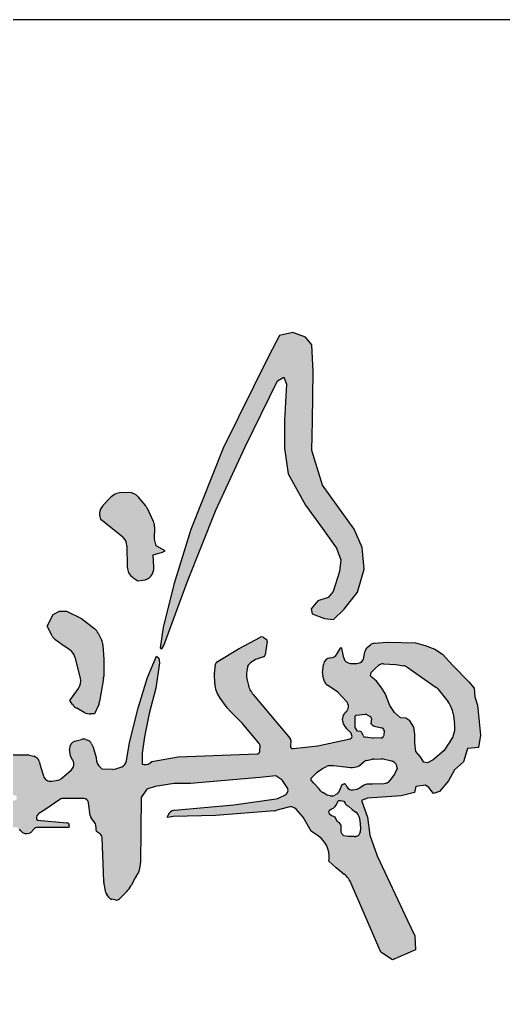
# Model space of a CAD drawing. Extents: x 185245 to 2166646, y -19957 to 815000.
# Drawn here: x 2048581 to 2049207, y 641794 to 643049 of the extents above; entities that cross this region are included whole.
import ezdxf

# ---------------------------------------------------------------- set-up
doc = ezdxf.new("R2010")
doc.units = 0
doc.header["$LTSCALE"] = 1000
doc.header["$MEASUREMENT"] = 0
doc.layers.add('图框', color=4, linetype='Continuous')
doc.layers.add('签名', color=7, linetype='Continuous')

msp = doc.modelspace()

# ---------------------------------------------------------------- hatches: boundary and pattern name
at = {"layer": '签名'}
h = msp.add_hatch(color=4, dxfattribs=at)
h.paths.add_polyline_path([(2048477.9, 642727.1), (2048498.2, 642724.4), (2048509.5, 642720.1), (2048518.9, 642715), (2048522, 642708.8), (2048522.8, 642701.3), (2048523.2, 642694.7), (2048523.2, 642693.1), (2048526.7, 642696.3), (2048531.8, 642704.1), (2048537.7, 642713.1), (2048535.3, 642723.2), (2048532.6, 642727.3, 0.161293), (2048516.8, 642739.6), (2048510.3, 642741.9), (2048485.3, 642749.4), (2048452, 642757.5, -0.055927), (2048445.4, 642759.9), (2048431.1, 642767.1, -0.036786), (2048427.1, 642769.5), (2048419.1, 642775, 0.116967), (2048405.4, 642780.5, 0.125161), (2048403.9, 642780.2), (2048395.7, 642776.4, 0.089225), (2048394.8, 642775.8, -0.045924), (2048395.2, 642776.1), (2048390.2, 642772.7, 0.195275), (2048388.9, 642770.7), (2048388.4, 642768.2, 0.293872), (2048389.7, 642765), (2048395, 642761.1), (2048400.5, 642759.1), (2048406.4, 642753.3), (2048408.4, 642739.3, 0.040442), (2048408.3, 642738.8, 0.74192), (2048414.2, 642737), (2048416.1, 642740), (2048424.7, 642742.7), (2048433.3, 642741.2), (2048440, 642736.5), (2048447.5, 642730.1, 0.146226), (2048449.1, 642729.3), (2048463.4, 642727.5)])
h.paths.add_polyline_path([(2048714.4, 642381.6, -0.224051), (2048720.3, 642369.4), (2048720.6, 642342, 0.252735), (2048728, 642328.8), (2048734.5, 642324.6), (2048740.8, 642325.2, 0.405395), (2048755.1, 642342.2), (2048754, 642357.9), (2048766.1, 642361.4), (2048769.6, 642363.1), (2048757.9, 642369.6), (2048755.7, 642378.2), (2048756.1, 642393.9, 0.116113), (2048754.6, 642401.1), (2048746.6, 642417.9, 0.062977), (2048744.5, 642421.3), (2048735.2, 642432.5, 0.230474), (2048722.5, 642438.2), (2048710.7, 642437.9), (2048707, 642436.9, 0.141943), (2048699.3, 642432.4), (2048689.1, 642421.4, 0.175293), (2048684.9, 642411.4), (2048684.7, 642409.4), (2048686, 642403.7), (2048686.9, 642403.7)])
h.paths.add_polyline_path([(2048689.2, 642241.5, 0.097987), (2048687.7, 642247.5), (2048683.1, 642256.8, 0.115547), (2048678.6, 642262.5), (2048661.6, 642275.8), (2048642.2, 642285.1), (2048633, 642285.3), (2048624.8, 642280.8), (2048617.3, 642265.8), (2048623.7, 642253.4, 0.112428), (2048628.3, 642248), (2048637.9, 642240.9), (2048646.3, 642235.5, -0.190711), (2048653.2, 642226), (2048660.1, 642198.8, -0.218827), (2048657.7, 642185.7), (2048646.6, 642169.8), (2048650.1, 642164.8, 0.115033), (2048655.5, 642159.9), (2048664.9, 642154.6, 0.14431), (2048673.7, 642152.7), (2048678.4, 642153), (2048683.8, 642164.8, 0.064737), (2048685, 642168.7), (2048690, 642198.4, 0.042109), (2048690.3, 642201.1), (2048690.3, 642222.8)])
h.paths.add_polyline_path([(2048540.4, 641862, 0.133698), (2048542.3, 641864.8), (2048545.8, 641874), (2048545.4, 641884.1), (2048545.4, 641887.9), (2048542.3, 641889.8), (2048535.3, 641890.1), (2048522.5, 641890), (2048516.5, 641890.5, -0.296761), (2048511.1, 641894.9), (2048509.8, 641898.8), (2048506.7, 641898.8), (2048503.8, 641894.3, -0.111035), (2048501.8, 641892.3), (2048497.6, 641889.8), (2048490.4, 641881.8, -0.159662), (2048487, 641879.8), (2048481.8, 641878.8), (2048469, 641879.9), (2048468.8, 641879.2), (2048468.5, 641873), (2048469.1, 641867.7), (2048473.5, 641863), (2048480.3, 641856.3), (2048484.1, 641856.6), (2048487.9, 641859.5), (2048491.2, 641858.3), (2048494.4, 641854.2), (2048495.6, 641847.8), (2048494.8, 641831.8, 0.22558), (2048496.8, 641826.7), (2048504.1, 641820.2), (2048507.3, 641820.7), (2048514.7, 641830.4), (2048523.3, 641838.1, 0.121444), (2048525, 641840.7), (2048529.1, 641851.7, -0.134274), (2048531, 641854.4)])
h = msp.add_hatch(color=4, dxfattribs=at)
h.paths.add_polyline_path([(2048834.6, 642217, -0.231178), (2048836.1, 642219.3), (2048865.1, 642237.1), (2048892.9, 642251.8, -0.274551), (2048896.2, 642251.6), (2048899.9, 642249.1, -0.290357), (2048901.3, 642246), (2048898.8, 642229, -0.282713), (2048896.6, 642226.4), (2048890.2, 642224.3, 0.12974), (2048876.6, 642215.4), (2048875.8, 642213.2), (2048874.7, 642205.2, 0.07073), (2048875.4, 642196.2), (2048876.6, 642191, 0.118418), (2048883.2, 642177.7), (2048905.5, 642151), (2048924.1, 642129.2), (2048931.1, 642120.9, -0.191696), (2048931.8, 642118.6), (2048931.4, 642111.3, 0.465128), (2048934.9, 642107.9), (2048966.9, 642111.4), (2049008.5, 642120.7, 0.44834), (2049010.8, 642124.8), (2049009.7, 642128), (2049004.4, 642133.6), (2049001.2, 642137.6, -0.157491), (2048999, 642143), (2048998.8, 642146.5, -0.24693), (2049002.4, 642154.6), (2049002.6, 642154.8, 0.440579), (2049003.6, 642168.9), (2048992.5, 642180.7), (2048979.2, 642189.7, -0.170294), (2048975.4, 642194.7), (2048973.2, 642201.6, -0.102372), (2048972.8, 642205.5), (2048974, 642216.5, -0.373734), (2048983.2, 642225.1), (2048983.4, 642225.1, 0.254103), (2048991.3, 642229.7), (2048996.3, 642238.4), (2048997.4, 642237.1), (2048999.5, 642227.3), (2049000.1, 642225.1, 0.331647), (2049008.9, 642217.9), (2049010.4, 642217.8), (2049017, 642217.8, 0.263355), (2049025.2, 642222.5), (2049025.8, 642223.4), (2049027.4, 642232.9, -0.184975), (2049030.9, 642238.8), (2049034.7, 642241.8, -0.149598), (2049039.9, 642243.8), (2049056.8, 642245.1), (2049092.7, 642244.4), (2049105.5, 642241), (2049117.8, 642236.1), (2049127.9, 642229.8), (2049141, 642215.2), (2049161.7, 642194.2), (2049168.5, 642186), (2049169.6, 642174.8), (2049172.9, 642164), (2049176.7, 642125.4), (2049174.1, 642109.3), (2049160.2, 642108.2), (2049158, 642100.7), (2049155, 642091), (2049143.4, 642080.5), (2049135.5, 642066.3), (2049123.9, 642052.5), (2049116.1, 642049.8), (2049110.1, 642057.7), (2049105.6, 642060.7), (2049093.3, 642059.2), (2049091.7, 642051.2), (2049074.4, 642047.1), (2049031, 642043.8), (2049023.2, 642040.8), (2049030.8, 642019.6), (2049033.8, 641996.2), (2049043.3, 641969.5), (2049082.5, 641886.3), (2049092.1, 641866.2), (2049093, 641848.1), (2049063.4, 641835.6), (2049048.1, 641845.2), (2049027.9, 641892.1), (2049009.9, 641933.8, 0.119239), (2049000.9, 641945.7), (2048990.6, 641954.2), (2048981, 641962.8), (2048981.3, 641966.2, 0.267055), (2048967.6, 641994.9), (2048958.3, 642001.3), (2048947.7, 642019.4), (2048938.7, 642029.9), (2048937.1, 642031, 0.225942), (2048929, 642032.5), (2048912.5, 642027.9, -0.047725), (2048910.7, 642027.6), (2048834.8, 642021.6), (2048779.8, 642020.3), (2048772.5, 642019.2), (2048773.2, 642021.7, -0.302854), (2048781.5, 642028.4), (2048858.1, 642035.2), (2048913.1, 642043.2, 0.079622), (2048916, 642044.1), (2048924.8, 642048.5, 0.447831), (2048927.3, 642057.7), (2048922.1, 642065.7, 0.101957), (2048920.3, 642067.5), (2048912.4, 642072.8), (2048892, 642070.5), (2048802.4, 642063), (2048781.3, 642063), (2048756.5, 642059.2), (2048745.9, 642055.5), (2048738.4, 642045), (2048737.7, 641960.7, -0.1506), (2048732.1, 641942.8), (2048730.9, 641941.1), (2048725.6, 641931.1, -0.07539), (2048719.9, 641923.4), (2048710.8, 641914.3, -0.258442), (2048704.9, 641912.6), (2048700.7, 641913.5, -0.172364), (2048697.1, 641915.8), (2048694.2, 641919.6, -0.116492), (2048692.9, 641922.3), (2048690.2, 641935.9), (2048688.1, 641993.3, 0.257654), (2048684.9, 641998.6), (2048681, 642000.8), (2048680.2, 642009.1, 0.137932), (2048678.9, 642012.3), (2048674.1, 642018.5, -0.130882), (2048672.9, 642021.5), (2048670.7, 642038, 0.375873), (2048664.4, 642043.6), (2048637.1, 642043.6, 0.153785), (2048633.4, 642042.4), (2048614, 642028.8), (2048606.4, 642024.1, 0.298099), (2048603.5, 642017.8), (2048604.3, 642015.4), (2048642.7, 642012.2, -0.449386), (2048645.6, 642008.4), (2048645.1, 642006.1), (2048604.6, 642006.1, 0.210128), (2048599.9, 642004), (2048596, 641999.8), (2048594.3, 641999, -0.340919), (2048583, 642001.9), (2048581.4, 642003.9, 0.210758), (2048576.8, 642006.3), (2048568.9, 642006.9, -0.201903), (2048562.3, 642010.2), (2048556.7, 642016.8, -0.259318), (2048554.9, 642025.9), (2048555.7, 642028.6, -0.264412), (2048567.4, 642039.2), (2048577, 642041.5), (2048577.8, 642043.2, 0.42547), (2048576, 642047.4), (2048572.2, 642049, 0.080244), (2048565.4, 642049.9), (2048550.1, 642049.4), (2048461.2, 642048.3), (2048391.5, 642042.5), (2048360.1, 642040.5, 0.145884), (2048356.7, 642039.3), (2048311.6, 642005.5), (2048274.7, 641980.7), (2048229.3, 641946.4), (2048169.6, 641905.8), (2048151.3, 641891.7, 0.151784), (2048148.1, 641887.1), (2048146.4, 641881.8), (2048146.4, 641877.6, 0.121298), (2048147.5, 641873.1), (2048150.2, 641870), (2048155.6, 641868.6), (2048161.3, 641868.7, 0.108689), (2048174.6, 641872), (2048183.6, 641876.4), (2048249, 641906.4), (2048327.9, 641942.5), (2048395, 641969.8), (2048423, 641975.7), (2048465.1, 641977.9), (2048475.2, 641977.3, -0.148728), (2048482.2, 641974.8), (2048488.5, 641970.1, -0.11645), (2048492.2, 641965.6), (2048496.8, 641956.5), (2048482.5, 641954.3, 0.187953), (2048474.5, 641949.7), (2048458.6, 641929.8, 0.102525), (2048456.3, 641925.2), (2048452.5, 641911.6), (2048435.6, 641911.6, 0.144191), (2048428.7, 641909.5), (2048350.8, 641859.3), (2048277, 641815.9, 0.063491), (2048274.4, 641813.9), (2048260.8, 641800.3, -0.080592), (2048257.5, 641797.9), (2048253.2, 641795.8, -0.178905), (2048244.5, 641794.8), (2048241.2, 641800.2), (2048237.6, 641810.7, -0.27945), (2048240.3, 641823.7), (2048244.6, 641828.3), (2048264.9, 641834.4, 0.073381), (2048268.3, 641836), (2048367, 641901.3), (2048401.7, 641925.3, 0.06755), (2048404.2, 641927.6), (2048409.5, 641933.9), (2048409.8, 641935.7, 0.305341), (2048399.8, 641940.6), (2048395.8, 641940.3), (2048329.4, 641910.8), (2048212.7, 641860.7), (2048179, 641847.9, -0.052637), (2048172.5, 641846.1), (2048152.9, 641843.1, -0.090596), (2048141.4, 641843.4), (2048128.1, 641846.3, -0.085038), (2048118.1, 641850.2), (2048112.6, 641853.6, -0.181064), (2048108.4, 641858.9), (2048106, 641866.8, -0.147202), (2048105.9, 641872.3), (2048108.9, 641882.9, -0.109427), (2048110.9, 641886.6), (2048128.1, 641906.4, -0.048018), (2048129.4, 641907.6), (2048183.2, 641949.8), (2048229.7, 641981.5), (2048244.1, 641992.9, 0.298156), (2048246.3, 641999.5), (2048243.7, 642009.5), (2048238.5, 642015.4), (2048220.8, 642016.8), (2048023.1, 641992.6), (2047913.8, 641980.8), (2047673.8, 641961.2, -0.291644), (2047667.7, 641964.4), (2047651.3, 641993.3), (2047651.3, 641995.7, -0.383842), (2047657, 642002), (2047693.3, 642005.8), (2047972.8, 642018.3), (2048164.6, 642039), (2048233.2, 642044.2), (2048235.9, 642051.6), (2048233.9, 642079.5), (2048221.8, 642115.8), (2048210.6, 642129.7), (2048195, 642150.3, -0.101619), (2048192.2, 642156), (2048190.2, 642164.3, -0.109256), (2048190, 642171.2), (2048192.1, 642182.3, -0.280752), (2048203.3, 642194.5), (2048205.8, 642195.3, -0.126758), (2048213.7, 642195.5), (2048221.5, 642193.8, -0.15474), (2048229.8, 642189), (2048243.2, 642174.3, -0.081557), (2048246, 642169.9), (2048250.2, 642160.3, -0.093443), (2048251.6, 642154.5), (2048252.4, 642134.3), (2048258.9, 642096.3), (2048268.4, 642058.3, 0.390931), (2048275.6, 642053.5), (2048304.3, 642058.3), (2048327.4, 642070.3, 0.171134), (2048330.3, 642073.4), (2048339.6, 642094.5), (2048367.4, 642137.1), (2048380.6, 642163.6, 0.116513), (2048381.3, 642166.4), (2048381.3, 642185.8, 0.107138), (2048380.7, 642188.4), (2048378.2, 642194.1, 0.523435), (2048367.9, 642196), (2048357.4, 642185.5, -0.18265), (2048353.3, 642183.6), (2048340.8, 642182.8, -0.340063), (2048334.3, 642187.2), (2048332.5, 642192.5, 0.294066), (2048327.1, 642196.9), (2048322.2, 642197.4, 0.133568), (2048305.7, 642194.7), (2048303.4, 642193.7), (2048289.3, 642185.8, 0.220074), (2048286.1, 642181.5), (2048283.2, 642166.9, -0.080659), (2048282.5, 642164.9), (2048271.9, 642146.4), (2048269.3, 642148.4, -0.201849), (2048267, 642152.8), (2048263.7, 642185.5, -0.240558), (2048264.7, 642188.2), (2048279.1, 642201, 0.21433), (2048280.2, 642203.4), (2048280.2, 642207.5, 0.280337), (2048278.5, 642210.3), (2048228.3, 642236.3), (2048192.8, 642257.9, 0.156534), (2048187.2, 642259.2), (2048172.6, 642258.2, -0.46076), (2048165.8, 642265), (2048167.4, 642284.8, -0.064651), (2048170.9, 642300.9), (2048181.1, 642340.2), (2048195.7, 642396.4), (2048213, 642464), (2048216.3, 642481.5), (2048196.8, 642479.6, -0.064936), (2048180.3, 642480.1), (2048164.9, 642482.6, -0.080775), (2048155.2, 642485.8), (2048148.1, 642489.5, -0.135752), (2048135.7, 642501.1), (2048135.3, 642501.7, -0.154043), (2048130.7, 642520.3), (2048130.9, 642523.3, -0.136703), (2048132, 642526.6), (2048139.3, 642537.1), (2048141.1, 642537.6, -0.279334), (2048147.4, 642535.7), (2048160.9, 642520.6), (2048180, 642511.4), (2048198.8, 642507.6, 0.141167), (2048216.4, 642509.1), (2048220, 642511.7), (2048224.4, 642518, 0.122029), (2048225.1, 642521), (2048224.1, 642567.1, 0.13949), (2048218.9, 642583.8), (2048212.1, 642594.2), (2048207.1, 642599.6, 0.109197), (2048195.7, 642607.3), (2048186.8, 642610.9, -0.674227), (2048192.5, 642640.8), (2048202.6, 642640.4, -0.092395), (2048216.9, 642635.7), (2048227.5, 642629.7, -0.067551), (2048234.4, 642624.5), (2048249.2, 642609.7), (2048249.9, 642608.7, -0.157847), (2048256.1, 642590.1), (2048256.6, 642515.3, 0.507739), (2048260.8, 642512.3), (2048286.9, 642520.8), (2048346.2, 642536.2), (2048351.4, 642538.2, 0.285141), (2048371.9, 642564.9), (2048372.3, 642569), (2048362.8, 642588.1), (2048362.5, 642592.4, -0.404917), (2048371.2, 642602.5), (2048378.4, 642603.1, -0.059906), (2048380.6, 642603.1), (2048391.1, 642601.5, -0.217925), (2048397.8, 642597.2), (2048403.6, 642587.8, -0.127757), (2048405.1, 642583.3), (2048405.8, 642571.4), (2048406.1, 642568.6, 0.45192), (2048418.1, 642560.6), (2048436.3, 642565.5, 0.061267), (2048443.5, 642568.4), (2048456.5, 642575.6, -0.126968), (2048471.9, 642579.6), (2048521.2, 642579.6, 0.329734), (2048524.3, 642581.8), (2048530.4, 642601.8), (2048537.9, 642581, 0.229531), (2048539.9, 642579.1), (2048543.1, 642578, -0.382276), (2048545.2, 642574.3), (2048542.4, 642561.1, -0.203047), (2048541, 642559.1), (2048532.2, 642553.6), (2048515.6, 642544.4), (2048492.1, 642536.4), (2048459.4, 642530.2), (2048443.3, 642530.2), (2048429.6, 642530.7, 0.112418), (2048422.7, 642529.4), (2048418.3, 642527.4, 0.326044), (2048416.4, 642524.2), (2048419.2, 642496.6), (2048417.3, 642484.9), (2048413, 642477.8, 0.328096), (2048413.6, 642470.3), (2048419.2, 642463.9), (2048433.4, 642412.6, 0.053255), (2048433.8, 642411.4), (2048456.3, 642368.5), (2048474, 642339.9), (2048489.2, 642316.3, 0.098742), (2048490.9, 642314.5), (2048512.6, 642299.4), (2048546.5, 642268.6, 0.218816), (2048551.5, 642267), (2048554, 642267.3, -0.291918), (2048560.2, 642264.4), (2048561.8, 642261.7, -0.158896), (2048562.8, 642257.9), (2048562, 642246.1), (2048569.9, 642249.1), (2048554.1, 642232.3), (2048553.4, 642228.3, -0.240188), (2048544.8, 642216.7), (2048538.8, 642215.9), (2048510, 642215.9), (2048467.7, 642212.4), (2048443.5, 642211.7), (2048433.8, 642209), (2048431.7, 642191.5), (2048419.2, 642168.7), (2048403.3, 642149.3), (2048398.4, 642140.3), (2048390.3, 642122.3, -0.059303), (2048386.4, 642115.8), (2048373.1, 642098.8, 0.096023), (2048367.6, 642088), (2048365.2, 642079.4), (2048368.6, 642074.5), (2048378.3, 642072.5), (2048441.9, 642081.5), (2048471.4, 642084.1, 0.368288), (2048480.1, 642093), (2048480.2, 642094.4, -0.287337), (2048486.2, 642102.6), (2048489.4, 642103.9, -0.1299), (2048494.2, 642104.4), (2048522.9, 642100.5), (2048550.9, 642099.7), (2048591.7, 642099.7, -0.061275), (2048594, 642099.4), (2048600, 642098, -0.265952), (2048606.9, 642091.4), (2048609.2, 642083.4), (2048612.4, 642072.6, 0.385739), (2048623.4, 642065.9), (2048631.5, 642067.4, 0.134429), (2048636, 642069.6), (2048648.6, 642080.7, 0.361907), (2048650.5, 642092.8), (2048647.3, 642098.2), (2048646.2, 642107.2, -0.367837), (2048653.1, 642117.5), (2048661.4, 642119.8, -0.157947), (2048667.3, 642119.6), (2048669.3, 642118.9, -0.191883), (2048674.6, 642114.2), (2048676.8, 642109.8), (2048680.7, 642096.6), (2048681.1, 642091.5, 0.175535), (2048683.9, 642085.6), (2048687.7, 642081.9), (2048702.1, 642081.2, 0.100406), (2048705.8, 642081.8), (2048713.5, 642084.6, 0.271742), (2048719.6, 642092.1), (2048723.4, 642116), (2048735.1, 642161.8), (2048747, 642199.5), (2048758.4, 642227.1), (2048761.5, 642224.7), (2048762.3, 642218.5), (2048757.6, 642185.9), (2048749.1, 642153.3), (2048742.8, 642123), (2048739.7, 642102.1), (2048739.7, 642088.1, 0.280775), (2048749.6, 642089.2), (2048752.2, 642091.2), (2048786.4, 642097.4), (2048888.6, 642101.2, 0.384258), (2048891.7, 642104.1), (2048892.2, 642111.6, 0.192772), (2048891.5, 642113.9), (2048869, 642140.9), (2048852.8, 642157, -0.038185), (2048849.7, 642160.7), (2048839.8, 642174.1, -0.150784), (2048833.7, 642191.8), (2048833.2, 642204.5)])
h.paths.add_polyline_path([(2048375.1, 642511.8), (2048377.4, 642501.4), (2048375.7, 642461.4), (2048364.1, 642394.5), (2048348, 642333.3), (2048326, 642271), (2048306.4, 642241), (2048279.8, 642254.8), (2048252.1, 642267.5), (2048204.8, 642288.1, -0.411776), (2048201.5, 642296.4), (2048215.2, 642328.7), (2048227.9, 642367.9), (2048242.9, 642425.6), (2048249.8, 642459.1), (2048257.9, 642478.7), (2048266.3, 642481.6), (2048296.1, 642487.5), (2048324.1, 642499.2), (2048348.9, 642507.3), (2048369.2, 642512.7)], flags=16)
h.paths.add_polyline_path([(2048405.9, 642438.2), (2048408.7, 642437.4), (2048414.3, 642427.4), (2048418.6, 642404), (2048436.2, 642363.8), (2048460.6, 642311.9, 0.039662), (2048461.9, 642309.7), (2048478.3, 642285.7), (2048493.4, 642258.6), (2048501, 642245.5), (2048498.2, 642242.7), (2048473.1, 642241.5), (2048442.6, 642238.2), (2048383.8, 642243, 0.081589), (2048381.7, 642242.8), (2048362.8, 642238.1, 0.183834), (2048359.1, 642235.5), (2048356.8, 642232.2, -0.12786), (2048350.7, 642226.9), (2048342.5, 642222.8), (2048334.5, 642225.6), (2048333.5, 642232.3), (2048334.3, 642242.1), (2048344.8, 642264.7), (2048360.2, 642293.8), (2048374.8, 642327), (2048388.6, 642362.6), (2048398.3, 642402.3), (2048400.7, 642434.6), (2048402.3, 642437.8)], flags=16)
h.paths.add_polyline_path([(2049035.5, 642206.1), (2049041.3, 642211.8), (2049045, 642215, -0.191823), (2049051.7, 642217.4), (2049067.5, 642216.6), (2049077.8, 642214.8, -0.10674), (2049081.5, 642213.3), (2049100.8, 642200), (2049119.7, 642186.9, -0.07439), (2049121.8, 642184.9), (2049135, 642168.1, -0.129106), (2049141.4, 642153.3), (2049143.4, 642140.4, -0.195793), (2049137.8, 642117), (2049134.4, 642112.2), (2049130.1, 642105.3), (2049115.6, 642093.5), (2049108.2, 642089.5), (2049103.8, 642090.4), (2049099, 642097.8), (2049093.3, 642104.4), (2049092, 642115.3), (2049092, 642126.7), (2049090.7, 642135.8), (2049085.5, 642143.7), (2049080.2, 642147.2), (2049073.7, 642147.6), (2049065.8, 642154.6), (2049059.7, 642163.4), (2049054, 642178.2), (2049049.6, 642186.1), (2049042.6, 642194.8), (2049036.5, 642200), (2049034.7, 642201.8)], flags=16)
h.paths.add_polyline_path([(2049014.9, 642149.6), (2049016.3, 642151.2), (2049016.6, 642151.2), (2049028.7, 642152.3), (2049034.3, 642149.5, -0.319194), (2049036, 642146.2), (2049035.2, 642140.1), (2049035.9, 642139.3, 0.170609), (2049041.5, 642136.3), (2049045.2, 642135.8), (2049049.6, 642134.8, -0.270894), (2049052, 642132.6), (2049052.5, 642130.9), (2049052, 642125.8), (2049051.7, 642124.2, -0.35173), (2049048.6, 642121.7), (2049037.9, 642121.5), (2049027.8, 642122.7, -0.28734), (2049025.1, 642124.8), (2049024.1, 642127.7, 0.155831), (2049023, 642129.2, 0.184917), (2049020.9, 642130.2), (2049017.9, 642130.4), (2049014.9, 642135), (2049014.9, 642142.8)], flags=16)
h.paths.add_polyline_path([(2048958.3, 642069.7), (2048965.9, 642077.6), (2048972.7, 642082.1), (2048978.1, 642084.9, -0.109091), (2048982.1, 642086), (2048987.2, 642086.2), (2049002, 642084.5), (2049008.9, 642083.7, 0.069308), (2049011.5, 642083.7), (2049016.5, 642084.5, 0.13629), (2049021.2, 642086.6), (2049026.3, 642090.8, -0.117467), (2049030.2, 642092.8), (2049036.8, 642094.3, -0.049761), (2049038.7, 642094.5), (2049048.9, 642094.8, -0.063156), (2049051.3, 642094.6), (2049062.1, 642092.1), (2049063.2, 642091.7, -0.311276), (2049069.4, 642082.7), (2049069.4, 642082.1), (2049065.9, 642074.9), (2049059.9, 642066.8, -0.162986), (2049054.9, 642063.3), (2049052.2, 642062.5), (2049037.4, 642062.2), (2049031.5, 642062.2, 0.140475), (2049026.5, 642060.7), (2049020.5, 642057), (2049017.1, 642055.3), (2049012.3, 642054.3), (2049010.8, 642054.5, -0.312011), (2049003, 642061.2), (2049001.4, 642062.3), (2048997.8, 642061.2), (2048994.1, 642052.9), (2048991.7, 642049.5), (2048989.2, 642048.1, -0.174687), (2048982.8, 642047), (2048978.6, 642047.8), (2048973.1, 642051.1, -0.082204), (2048970.7, 642053.1), (2048967.9, 642056.3), (2048961.1, 642063.6), (2048958, 642067)], flags=16)
h.paths.add_polyline_path([(2048981.7, 642028.6), (2048984, 642029.8, 0.21493), (2048990.1, 642034.7), (2048992, 642038.4), (2048993.5, 642041.1), (2048996, 642041.1), (2049000.2, 642040.2), (2049001.9, 642037.4, 0.120194), (2049005.2, 642034.2), (2049006.5, 642033.5), (2049010.9, 642029.3), (2049015.9, 642026, -0.198061), (2049020, 642020), (2049021.4, 642013.6), (2049021.8, 642002.7, -0.06461), (2049021.6, 642000.2), (2049021.4, 641999.6, -0.302829), (2049016.3, 641994.7), (2049015.5, 641994.6, -0.052243), (2049013.5, 641994.4), (2049006.2, 641994.7), (2049000.3, 641995.2), (2048998, 641997.5), (2048997.1, 642000.2), (2048996.9, 642006.5, 0.37754), (2048992.2, 642013.5), (2048990.1, 642017.5), (2048989.3, 642019.3), (2048987.4, 642020.5), (2048984.5, 642021.1), (2048981.9, 642023.2), (2048981.1, 642026.6)], flags=16)
msp.add_hatch(color=4, dxfattribs=at).paths.add_polyline_path([(2048903.2, 642614), (2048844.5, 642495.8), (2048802.7, 642390.5), (2048780.6, 642319.8), (2048767.1, 642264.2), (2048763.3, 642237.8), (2048765.2, 642236.8), (2048768, 642241), (2048798.2, 642322.6), (2048835.2, 642415.7), (2048872.9, 642497.5), (2048914.7, 642582.4), (2048922.9, 642587.1), (2048926.4, 642578.2), (2048923.6, 642531.7), (2048923.6, 642495.4), (2048928.4, 642462.6), (2048951, 642422.2), (2048973, 642392), (2048990.8, 642366.7), (2048996.3, 642351.6), (2048994.9, 642336.6), (2048986.7, 642310.6), (2048980.1, 642303.1), (2048966.6, 642298.8), (2048958, 642288.3), (2048959.4, 642282), (2048975.3, 642275.7), (2048986.8, 642274.7), (2049000.8, 642287.7), (2049018.1, 642309.8), (2049026.7, 642339.6), (2049023.8, 642367.4), (2049013.7, 642390.9), (2048992.6, 642420.2), (2048972.9, 642448), (2048958.9, 642492.4), (2048959.9, 642530.8), (2048960.8, 642593.9), (2048958.9, 642628.9), (2048950.7, 642639), (2048934.4, 642644.7), (2048917.1, 642640.9)])

# ---------------------------------------------------------------- linework, layer by layer
at = {"layer": '图框', "color": 0}
msp.add_line((2041584.2, 643048.8, 0), (2050598, 643048.8, 0), dxfattribs=at)
at = {"layer": '签名', "color": 4}
for p, q in [((2048917.1, 642640.9, -1593.4), (2048903.2, 642614, -1593.4)), ((2048934.4, 642644.7, -1593.4), (2048917.1, 642640.9, -1593.4)), ((2048950.7, 642639, -1593.4), (2048934.4, 642644.7, -1593.4)), ((2048958.9, 642628.9, -1593.4), (2048950.7, 642639, -1593.4)), ((2048960.8, 642593.9, -1593.4), (2048958.9, 642628.9, -1593.4)), ((2048903.2, 642614, -1593.4), (2048844.5, 642495.8, -1593.4)), ((2048914.7, 642582.4, -1593.4), (2048922.9, 642587.1, -1593.4)), ((2048922.9, 642587.1, -1593.4), (2048926.4, 642578.2, -1593.4)), ((2048959.9, 642530.8, -1593.4), (2048960.8, 642593.9, -1593.4)), ((2048872.9, 642497.5, -1593.4), (2048914.7, 642582.4, -1593.4)), ((2048926.4, 642578.2, -1593.4), (2048923.6, 642531.7, -1593.4)), ((2048923.6, 642531.7, -1593.4), (2048923.6, 642495.4, -1593.4)), ((2048958.9, 642492.4, -1593.4), (2048959.9, 642530.8, -1593.4)), ((2048835.2, 642415.7, -1593.4), (2048872.9, 642497.5, -1593.4)), ((2048844.5, 642495.8, -1593.4), (2048802.7, 642390.5, -1593.4)), ((2048923.6, 642495.4, -1593.4), (2048928.4, 642462.6, -1593.4)), ((2048972.9, 642448, -1593.4), (2048958.9, 642492.4, -1593.4)), ((2048928.4, 642462.6, -1593.4), (2048951, 642422.2, -1593.4)), ((2048992.6, 642420.2, -1593.4), (2048972.9, 642448, -1593.4)), ((2048710.7, 642437.9, -1593.4), (2048707, 642436.9, -1593.4)), ((2048722.5, 642438.2, -1593.4), (2048710.7, 642437.9, -1593.4)), ((2048699.3, 642432.4, -1593.4), (2048689.1, 642421.4, -1593.4)), ((2048744.5, 642421.3, -1593.4), (2048735.2, 642432.5, -1593.4)), ((2048951, 642422.2, -1593.4), (2048973, 642392, -1593.4)), ((2048684.9, 642411.4, -1593.4), (2048684.7, 642409.4, -1593.4)), ((2048684.7, 642409.4, -1593.4), (2048686, 642403.7, -1593.4)), ((2048754.6, 642401.1, -1593.4), (2048746.6, 642417.9, -1593.4)), ((2048798.2, 642322.6, -1593.4), (2048835.2, 642415.7, -1593.4)), ((2049013.7, 642390.9, -1593.4), (2048992.6, 642420.2, -1593.4)), ((2048686, 642403.7, -1593.4), (2048686.9, 642403.7, -1593.4)), ((2048686.9, 642403.7, -1593.4), (2048714.4, 642381.6, -1593.4)), ((2048755.7, 642378.2, -1593.4), (2048756.1, 642393.9, -1593.4)), ((2048802.7, 642390.5, -1593.4), (2048780.6, 642319.8, -1593.4)), ((2048973, 642392, -1593.4), (2048990.8, 642366.7, -1593.4)), ((2049023.8, 642367.4, -1593.4), (2049013.7, 642390.9, -1593.4)), ((2048757.9, 642369.6, -1593.4), (2048755.7, 642378.2, -1593.4)), ((2048720.3, 642369.4, -1593.4), (2048720.6, 642342, -1593.4)), ((2048754, 642357.9, -1593.4), (2048766.1, 642361.4, -1593.4)), ((2048769.6, 642363.1, -1593.4), (2048757.9, 642369.6, -1593.4)), ((2048766.1, 642361.4, -1593.4), (2048769.6, 642363.1, -1593.4)), ((2048990.8, 642366.7, -1593.4), (2048996.3, 642351.6, -1593.4)), ((2049026.7, 642339.6, -1593.4), (2049023.8, 642367.4, -1593.4)), ((2048755.1, 642342.2, -1593.4), (2048754, 642357.9, -1593.4)), ((2048996.3, 642351.6, -1593.4), (2048994.9, 642336.6, -1593.4)), ((2048994.9, 642336.6, -1593.4), (2048986.7, 642310.6, -1593.4)), ((2049018.1, 642309.8, -1593.4), (2049026.7, 642339.6, -1593.4)), ((2048728, 642328.8, -1593.4), (2048734.5, 642324.6, -1593.4)), ((2048734.5, 642324.6, -1593.4), (2048740.8, 642325.2, -1593.4)), ((2048768, 642241, -1593.4), (2048798.2, 642322.6, -1593.4)), ((2048780.6, 642319.8, -1593.4), (2048767.1, 642264.2, -1593.4)), ((2048986.7, 642310.6, -1593.4), (2048980.1, 642303.1, -1593.4)), ((2049000.8, 642287.7, -1593.4), (2049018.1, 642309.8, -1593.4)), ((2048966.6, 642298.8, -1593.4), (2048958, 642288.3, -1593.4)), ((2048980.1, 642303.1, -1593.4), (2048966.6, 642298.8, -1593.4)), ((2048624.8, 642280.8, -1593.4), (2048633, 642285.3, -1593.4)), ((2048633, 642285.3, -1593.4), (2048642.2, 642285.1, -1593.4)), ((2048642.2, 642285.1, -1593.4), (2048661.6, 642275.8, -1593.4)), ((2048958, 642288.3, -1593.4), (2048959.4, 642282, -1593.4)), ((2048986.8, 642274.7, -1593.4), (2049000.8, 642287.7, -1593.4)), ((2048617.3, 642265.8, -1593.4), (2048624.8, 642280.8, -1593.4)), ((2048661.6, 642275.8, -1593.4), (2048678.6, 642262.5, -1593.4)), ((2048959.4, 642282, -1593.4), (2048975.3, 642275.7, -1593.4)), ((2048975.3, 642275.7, -1593.4), (2048986.8, 642274.7, -1593.4)), ((2048623.7, 642253.4, -1593.4), (2048617.3, 642265.8, -1593.4)), ((2048767.1, 642264.2, -1593.4), (2048763.3, 642237.8, -1593.4)), ((2048637.9, 642240.9, -1593.4), (2048628.3, 642248, -1593.4)), ((2048683.1, 642256.8, -1593.4), (2048687.7, 642247.5, -1593.4)), ((2048865.1, 642237.1, -1593.4), (2048892.9, 642251.8, -1593.4)), ((2048896.2, 642251.6, -1593.4), (2048899.9, 642249.1, -1593.4)), ((2048901.3, 642246, -1593.4), (2048898.8, 642229, -1593.4)), ((2048646.3, 642235.5, -1593.4), (2048637.9, 642240.9, -1593.4)), ((2048689.2, 642241.5, -1593.4), (2048690.3, 642222.8, -1593.4)), ((2048763.3, 642237.8, -1593.4), (2048765.2, 642236.8, -1593.4)), ((2048765.2, 642236.8, -1593.4), (2048768, 642241, -1593.4)), ((2048836.1, 642219.3, -1593.4), (2048865.1, 642237.1, -1593.4)), ((2048991.4, 642229.9, -1593.4), (2048996.3, 642238.4, -1593.4)), ((2048996.3, 642238.4, -1593.4), (2048997.4, 642237.1, -1593.4)), ((2048997.4, 642237.1, -1593.4), (2048999.5, 642227.3, -1593.4)), ((2049030.9, 642238.8, -1593.4), (2049034.7, 642241.8, -1593.4)), ((2049039.9, 642243.8, -1593.4), (2049056.4, 642245.1, -1593.4)), ((2049057.3, 642245.1, -1593.4), (2049092.7, 642244.4, -1593.4)), ((2049092.7, 642244.4, -1593.4), (2049105.5, 642241, -1593.4)), ((2049105.5, 642241, -1593.4), (2049117.8, 642236.1, -1593.4)), ((2049117.8, 642236.1, -1593.4), (2049127.9, 642229.8, -1593.4)), ((2048660.1, 642198.8, -1593.4), (2048653.2, 642226, -1593.4)), ((2048690.3, 642222.8, -1593.4), (2048690.3, 642201.1, -1593.4)), ((2048747, 642199.5, -1593.4), (2048758.4, 642227.1, -1593.4)), ((2048758.4, 642227.1, -1593.4), (2048761.5, 642224.7, -1593.4)), ((2048761.5, 642224.7, -1593.4), (2048762.3, 642218.5, -1593.4)), ((2048896.6, 642226.4, -1593.4), (2048890.2, 642224.3, -1593.4)), ((2048983.2, 642225.1, -1593.4), (2048983.4, 642225.1, -1593.4)), ((2048999.5, 642227.3, -1593.4), (2049000.1, 642225.1, -1593.4)), ((2049025.2, 642222.5, -1593.4), (2049025.8, 642223.4, -1593.4)), ((2049025.8, 642223.4, -1593.4), (2049027.4, 642232.9, -1593.4)), ((2049127.9, 642229.8, -1593.4), (2049141, 642215.2, -1593.4)), ((2048762.3, 642218.5, -1593.4), (2048757.6, 642185.9, -1593.4)), ((2048833.3, 642204.8, -1593.4), (2048834.6, 642217, -1593.4)), ((2048875.8, 642213.2, -1593.4), (2048874.7, 642205.2, -1593.4)), ((2048876.6, 642215.4, -1593.4), (2048875.8, 642213.2, -1593.4)), ((2048972.8, 642205.5, -1593.4), (2048974, 642216.5, -1593.4)), ((2049008.9, 642217.9, -1593.4), (2049010.4, 642217.8, -1593.4)), ((2049010.4, 642217.8, -1593.4), (2049017, 642217.8, -1593.4)), ((2049035.5, 642206.1, -1593.4), (2049041.3, 642211.8, -1593.4)), ((2049041.3, 642211.8, -1593.4), (2049045, 642215, -1593.4)), ((2049051.7, 642217.4, -1593.4), (2049067.5, 642216.6, -1593.4)), ((2049067.5, 642216.6, -1593.4), (2049077.8, 642214.8, -1593.4)), ((2049081.5, 642213.3, -1593.4), (2049100.8, 642200, -1593.4)), ((2049141, 642215.2, -1593.4), (2049161.7, 642194.2, -1593.4)), ((2048690, 642198.4, -1593.4), (2048685, 642168.7, -1593.4)), ((2048735.1, 642161.8, -1593.4), (2048747, 642199.5, -1593.4)), ((2048747, 642199.5, -1593.4), (2048747, 642199.5, -1593.4)), ((2048833.7, 642191.8, -1593.4), (2048833.2, 642204.3, -1593.4)), ((2048875.4, 642196.2, -1593.4), (2048876.6, 642191, -1593.4)), ((2048975.4, 642194.7, -1593.4), (2048973.2, 642201.6, -1593.4)), ((2049034.7, 642201.8, -1593.4), (2049035.5, 642206.1, -1593.4)), ((2049036.5, 642200, -1593.4), (2049034.7, 642201.8, -1593.4)), ((2049042.6, 642194.8, -1593.4), (2049036.5, 642200, -1593.4)), ((2049100.8, 642200, -1593.4), (2049119.7, 642186.9, -1593.4)), ((2048646.6, 642169.8, -1593.4), (2048657.7, 642185.7, -1593.4)), ((2048757.6, 642185.9, -1593.4), (2048749.1, 642153.3, -1593.4)), ((2048992.5, 642180.7, -1593.4), (2048979.2, 642189.7, -1593.4)), ((2049049.6, 642186.1, -1593.4), (2049042.6, 642194.8, -1593.4)), ((2049054, 642178.2, -1593.4), (2049049.6, 642186.1, -1593.4)), ((2049121.8, 642184.9, -1593.4), (2049135, 642168.1, -1593.4)), ((2049161.7, 642194.2, -1593.4), (2049168.5, 642186, -1593.4)), ((2049168.5, 642186, -1593.4), (2049169.6, 642174.8, -1593.4)), ((2048849.7, 642160.7, -1593.4), (2048839.8, 642174.1, -1593.4)), ((2048883.2, 642177.7, -1593.4), (2048905.5, 642151, -1593.4)), ((2049003.6, 642168.9, -1593.4), (2048992.5, 642180.7, -1593.4)), ((2049059.7, 642163.4, -1593.4), (2049054, 642178.2, -1593.4)), ((2049169.6, 642174.8, -1593.4), (2049172.9, 642164, -1593.4)), ((2048650.1, 642164.8, -1593.4), (2048646.6, 642169.8, -1593.4)), ((2048664.9, 642154.6, -1593.4), (2048655.5, 642159.9, -1593.4)), ((2048683.8, 642164.8, -1593.4), (2048678.4, 642153, -1593.4)), ((2048723.4, 642116, -1593.4), (2048735.1, 642161.8, -1593.4)), ((2049065.8, 642154.6, -1593.4), (2049059.7, 642163.4, -1593.4)), ((2049172.9, 642164, -1593.4), (2049176.7, 642125.4, -1593.4)), ((2048678.4, 642153, -1593.4), (2048673.7, 642152.7, -1593.4)), ((2048749.1, 642153.3, -1593.4), (2048742.8, 642123, -1593.4)), ((2048869, 642140.9, -1593.4), (2048852.8, 642157, -1593.4)), ((2048905.5, 642151, -1593.4), (2048924.1, 642129.2, -1593.4)), ((2048999, 642143, -1593.4), (2048998.8, 642146.5, -1593.4)), ((2049002.4, 642154.6, -1593.4), (2049002.6, 642154.8, -1593.4)), ((2049014.9, 642149.6, -1593.4), (2049016.3, 642151.2, -1593.4)), ((2049014.9, 642142.8, -1593.4), (2049014.9, 642149.6, -1593.4)), ((2049016.3, 642151.2, -1593.4), (2049016.6, 642151.2, -1593.4)), ((2049016.6, 642151.2, -1593.4), (2049027.8, 642152.2, -1593.4)), ((2049029.5, 642151.9, -1593.4), (2049034.3, 642149.5, -1593.4)), ((2049036, 642146.2, -1593.4), (2049035.2, 642140.1, -1593.4)), ((2049073.7, 642147.6, -1593.4), (2049065.8, 642154.6, -1593.4)), ((2049080.2, 642147.2, -1593.4), (2049073.7, 642147.6, -1593.4)), ((2049085.5, 642143.7, -1593.4), (2049080.2, 642147.2, -1593.4)), ((2049141.4, 642153.3, -1593.4), (2049143.4, 642140.4, -1593.4)), ((2048891.5, 642113.9, -1593.4), (2048869, 642140.9, -1593.4)), ((2049004.4, 642133.6, -1593.4), (2049001.2, 642137.6, -1593.4)), ((2049009.7, 642128, -1593.4), (2049004.4, 642133.6, -1593.4)), ((2049014.9, 642135, -1593.4), (2049014.9, 642142.8, -1593.4)), ((2049017.9, 642130.4, -1593.4), (2049014.9, 642135, -1593.4)), ((2049035.2, 642140.1, -1593.4), (2049035.9, 642139.3, -1593.4)), ((2049041.5, 642136.3, -1593.4), (2049045.2, 642135.8, -1593.4)), ((2049045.2, 642135.8, -1593.4), (2049049.6, 642134.8, -1593.4)), ((2049052, 642132.6, -1593.4), (2049052.3, 642131.5, -1593.4)), ((2049090.7, 642135.8, -1593.4), (2049085.5, 642143.7, -1593.4)), ((2049092, 642126.7, -1593.4), (2049090.7, 642135.8, -1593.4)), ((2048742.8, 642123, -1593.4), (2048739.7, 642102.1, -1593.4)), ((2048924.1, 642129.2, -1593.4), (2048931.1, 642120.9, -1593.4)), ((2048966.9, 642111.4, -1593.4), (2049008.5, 642120.7, -1593.4)), ((2049010.8, 642124.8, -1593.4), (2049009.7, 642128, -1593.4)), ((2049020.9, 642130.2, -1593.4), (2049017.9, 642130.4, -1593.4)), ((2049023.2, 642129, -1593.4), (2049022.8, 642129.4, -1593.4)), ((2049025.1, 642124.8, -1593.4), (2049024.1, 642127.7, -1593.4)), ((2049037.7, 642121.5, -1593.4), (2049027.8, 642122.7, -1593.4)), ((2049048.6, 642121.7, -1593.4), (2049038.1, 642121.5, -1593.4)), ((2049052, 642125.8, -1593.4), (2049051.7, 642124.2, -1593.4)), ((2049052.5, 642130.3, -1593.4), (2049052, 642125.8, -1593.4)), ((2049092, 642115.3, -1593.4), (2049092, 642126.7, -1593.4)), ((2049176.7, 642125.4, -1593.4), (2049174.1, 642109.3, -1593.4)), ((2048653.1, 642117.5, -1593.4), (2048661.4, 642119.8, -1593.4)), ((2048667.3, 642119.6, -1593.4), (2048669.3, 642118.9, -1593.4)), ((2048674.6, 642114.2, -1593.4), (2048676.8, 642109.8, -1593.4)), ((2048676.8, 642109.8, -1593.4), (2048680.7, 642096.6, -1593.4)), ((2048719.6, 642092.1, -1593.4), (2048723.4, 642116, -1593.4)), ((2048891.7, 642104.1, -1593.4), (2048892.2, 642111.6, -1593.4)), ((2048931.8, 642118.6, -1593.4), (2048931.4, 642111.3, -1593.4)), ((2048934.9, 642107.9, -1593.4), (2048966.9, 642111.4, -1593.4)), ((2049093.3, 642104.4, -1593.4), (2049092, 642115.3, -1593.4)), ((2049134.4, 642112.2, -1593.4), (2049130.1, 642105.3, -1593.4)), ((2049137.8, 642117, -1593.4), (2049134.4, 642112.2, -1593.4)), ((2049160.2, 642108.2, -1593.4), (2049158, 642100.7, -1593.4)), ((2049174.1, 642109.3, -1593.4), (2049160.2, 642108.2, -1593.4)), ((2048550.9, 642099.7, -1593.4), (2048591.7, 642099.7, -1593.4)), ((2048594, 642099.4, -1593.4), (2048600, 642098, -1593.4)), ((2048647.3, 642098.2, -1593.4), (2048646.2, 642107.2, -1593.4)), ((2048650.5, 642092.8, -1593.4), (2048647.3, 642098.2, -1593.4)), ((2048680.7, 642096.6, -1593.4), (2048681.1, 642091.5, -1593.4)), ((2048739.7, 642102.1, -1593.4), (2048739.7, 642088.1, -1593.4)), ((2048752.2, 642091.2, -1593.4), (2048786.4, 642097.4, -1593.4)), ((2048786.4, 642097.4, -1593.4), (2048888.6, 642101.2, -1593.4)), ((2049099, 642097.8, -1593.4), (2049093.3, 642104.4, -1593.4)), ((2049103.8, 642090.4, -1593.4), (2049099, 642097.8, -1593.4)), ((2049130.1, 642105.3, -1593.4), (2049115.6, 642093.5, -1593.4)), ((2049158, 642100.7, -1593.4), (2049155, 642091, -1593.4)), ((2048606.9, 642091.4, -1593.4), (2048609.2, 642083.4, -1593.4)), ((2048609.2, 642083.4, -1593.4), (2048612.4, 642072.6, -1593.4)), ((2048683.9, 642085.6, -1593.4), (2048687.7, 642081.9, -1593.4)), ((2048705.8, 642081.8, -1593.4), (2048713.5, 642084.6, -1593.4)), ((2048739.7, 642088.1, -1593.4), (2048740, 642088, -1593.4)), ((2048749.6, 642089.2, -1593.4), (2048752.2, 642091.2, -1593.4)), ((2048972.7, 642082.1, -1593.4), (2048978.1, 642084.9, -1593.4)), ((2048982.1, 642086, -1593.4), (2048987.2, 642086.2, -1593.4)), ((2048987.2, 642086.2, -1593.4), (2049002, 642084.5, -1593.4)), ((2049002, 642084.5, -1593.4), (2049008.9, 642083.7, -1593.4)), ((2049011.5, 642083.7, -1593.4), (2049016.5, 642084.5, -1593.4)), ((2049021.2, 642086.6, -1593.4), (2049026.3, 642090.8, -1593.4)), ((2049030.2, 642092.8, -1593.4), (2049036.8, 642094.3, -1593.4)), ((2049038.7, 642094.5, -1593.4), (2049048.9, 642094.8, -1593.4)), ((2049051.3, 642094.6, -1593.4), (2049062.1, 642092.1, -1593.4)), ((2049062.1, 642092.1, -1593.4), (2049063.2, 642091.7, -1593.4)), ((2049069.4, 642082.7, -1593.4), (2049069.4, 642082.1, -1593.4)), ((2049108.2, 642089.5, -1593.4), (2049103.8, 642090.4, -1593.4)), ((2049115.6, 642093.5, -1593.4), (2049108.2, 642089.5, -1593.4)), ((2049155, 642091, -1593.4), (2049143.4, 642080.5, -1593.4)), ((2048636, 642069.6, -1593.4), (2048648.6, 642080.7, -1593.4)), ((2048687.7, 642081.9, -1593.4), (2048702.1, 642081.2, -1593.4)), ((2048892, 642070.5, -1593.4), (2048802.4, 642063, -1593.4)), ((2048912.4, 642072.8, -1593.4), (2048892, 642070.5, -1593.4)), ((2048920.3, 642067.5, -1593.4), (2048912.4, 642072.8, -1593.4)), ((2048958.3, 642069.7, -1593.4), (2048965.9, 642077.6, -1593.4)), ((2048965.9, 642077.6, -1593.4), (2048972.7, 642082.1, -1593.4)), ((2049065.9, 642074.9, -1593.4), (2049059.9, 642066.8, -1593.4)), ((2049069.4, 642082.1, -1593.4), (2049065.9, 642074.9, -1593.4)), ((2049143.4, 642080.5, -1593.4), (2049135.5, 642066.3, -1593.4)), ((2048623.4, 642065.9, -1593.4), (2048631.5, 642067.4, -1593.4)), ((2048756.5, 642059.2, -1593.4), (2048745.9, 642055.5, -1593.4)), ((2048781.3, 642063, -1593.4), (2048756.5, 642059.2, -1593.4)), ((2048802.4, 642063, -1593.4), (2048781.3, 642063, -1593.4)), ((2048927.3, 642057.7, -1593.4), (2048922.1, 642065.7, -1593.4)), ((2048958, 642067, -1593.4), (2048958.3, 642069.7, -1593.4)), ((2048961.1, 642063.6, -1593.4), (2048958, 642067, -1593.4)), ((2048967.9, 642056.3, -1593.4), (2048961.1, 642063.6, -1593.4)), ((2048997.8, 642061.2, -1593.4), (2048994.1, 642052.9, -1593.4)), ((2049001.4, 642062.3, -1593.4), (2048997.8, 642061.2, -1593.4)), ((2049003, 642061.2, -1593.4), (2049001.4, 642062.3, -1593.4)), ((2049026.5, 642060.7, -1593.4), (2049020.5, 642057, -1593.4)), ((2049037.4, 642062.2, -1593.4), (2049031.5, 642062.2, -1593.4)), ((2049052.2, 642062.5, -1593.4), (2049037.4, 642062.2, -1593.4)), ((2049054.9, 642063.3, -1593.4), (2049052.2, 642062.5, -1593.4)), ((2049093.3, 642059.2, -1593.4), (2049091.7, 642051.2, -1593.4)), ((2049105.6, 642060.7, -1593.4), (2049093.3, 642059.2, -1593.4)), ((2049110.1, 642057.7, -1593.4), (2049105.6, 642060.7, -1593.4)), ((2049116.1, 642049.8, -1593.4), (2049110.1, 642057.7, -1593.4)), ((2049135.5, 642066.3, -1593.4), (2049123.9, 642052.5, -1593.4)), ((2048738.4, 642045, -1593.4), (2048737.7, 641960.7, -1593.4)), ((2048745.9, 642055.5, -1593.4), (2048738.4, 642045, -1593.4)), ((2048916, 642044.1, -1593.4), (2048924.8, 642048.5, -1593.4)), ((2048970.7, 642053.1, -1593.4), (2048967.9, 642056.3, -1593.4)), ((2048978.6, 642047.8, -1593.4), (2048973.1, 642051.1, -1593.4)), ((2048982.8, 642047, -1593.4), (2048978.6, 642047.8, -1593.4)), ((2048991.7, 642049.5, -1593.4), (2048989.2, 642048.1, -1593.4)), ((2048994.1, 642052.9, -1593.4), (2048991.7, 642049.5, -1593.4)), ((2049012.3, 642054.3, -1593.4), (2049010.8, 642054.5, -1593.4)), ((2049017.1, 642055.3, -1593.4), (2049012.3, 642054.3, -1593.4)), ((2049020.5, 642057, -1593.4), (2049017.1, 642055.3, -1593.4)), ((2049074.4, 642047.1, -1593.4), (2049031, 642043.8, -1593.4)), ((2049091.7, 642051.2, -1593.4), (2049074.4, 642047.1, -1593.4)), ((2049123.9, 642052.5, -1593.4), (2049116.1, 642049.8, -1593.4)), ((2048633.4, 642042.4, -1593.4), (2048614, 642028.8, -1593.4)), ((2048664.4, 642043.6, -1593.4), (2048637.1, 642043.6, -1593.4)), ((2048672.9, 642021.5, -1593.4), (2048670.7, 642038, -1593.4)), ((2048781.5, 642028.4, -1593.4), (2048858.1, 642035.2, -1593.4)), ((2048858.1, 642035.2, -1593.4), (2048913.1, 642043.2, -1593.4)), ((2048929, 642032.5, -1593.4), (2048912.5, 642027.9, -1593.4)), ((2048990.1, 642034.7, -1593.4), (2048992, 642038.4, -1593.4)), ((2048992, 642038.4, -1593.4), (2048993.5, 642041.1, -1593.4)), ((2048993.5, 642041.1, -1593.4), (2048996, 642041.1, -1593.4)), ((2048996, 642041.1, -1593.4), (2049000.2, 642040.2, -1593.4)), ((2049000.2, 642040.2, -1593.4), (2049001.9, 642037.4, -1593.4)), ((2049005.2, 642034.2, -1593.4), (2049006.5, 642033.5, -1593.4)), ((2049006.5, 642033.5, -1593.4), (2049010.9, 642029.3, -1593.4)), ((2049031, 642043.8, -1593.4), (2049023.2, 642040.8, -1593.4)), ((2049023.2, 642040.8, -1593.4), (2049030.8, 642019.6, -1593.4)), ((2048614, 642028.8, -1593.4), (2048606.4, 642024.1, -1593.4)), ((2048772.5, 642019.2, -1593.4), (2048773.2, 642021.7, -1593.4)), ((2048779.8, 642020.3, -1593.4), (2048772.5, 642019.2, -1593.4)), ((2048834.8, 642021.6, -1593.4), (2048779.8, 642020.3, -1593.4)), ((2048910.7, 642027.6, -1593.4), (2048834.8, 642021.6, -1593.4)), ((2048938.7, 642029.9, -1593.4), (2048937.1, 642031, -1593.4)), ((2048947.7, 642019.4, -1593.4), (2048938.7, 642029.9, -1593.4)), ((2048981.1, 642026.6, -1593.4), (2048981.7, 642028.6, -1593.4)), ((2048981.9, 642023.2, -1593.4), (2048981.1, 642026.6, -1593.4)), ((2048981.7, 642028.6, -1593.4), (2048984, 642029.8, -1593.4)), ((2048981.7, 642028.6, -1593.4), (2048981.7, 642028.6, -1593.4)), ((2048984.5, 642021.1, -1593.4), (2048981.9, 642023.2, -1593.4)), ((2048987.4, 642020.5, -1593.4), (2048984.5, 642021.1, -1593.4)), ((2048989.3, 642019.3, -1593.4), (2048987.4, 642020.5, -1593.4)), ((2049010.9, 642029.3, -1593.4), (2049015.9, 642026, -1593.4)), ((2049020, 642020, -1593.4), (2049021.2, 642014.4, -1593.4)), ((2048603.5, 642017.8, -1593.4), (2048604.3, 642015.4, -1593.4)), ((2048604.3, 642015.4, -1593.4), (2048642.7, 642012.2, -1593.4)), ((2048645.6, 642008.4, -1593.4), (2048645.1, 642006.1, -1593.4)), ((2048678.9, 642012.3, -1593.4), (2048674.1, 642018.5, -1593.4)), ((2048681, 642000.8, -1593.4), (2048680.2, 642009.1, -1593.4)), ((2048958.3, 642001.3, -1593.4), (2048947.7, 642019.4, -1593.4)), ((2048990.1, 642017.5, -1593.4), (2048989.3, 642019.3, -1593.4)), ((2048992.1, 642013.5, -1593.4), (2048990.1, 642017.5, -1593.4)), ((2048992.5, 642013.4, -1593.4), (2048992.1, 642013.5, -1593.4)), ((2049021.4, 642012.8, -1593.4), (2049021.8, 642002.7, -1593.4)), ((2049030.8, 642019.6, -1593.4), (2049033.8, 641996.2, -1593.4)), ((2048583, 642001.9, -1593.4), (2048581.4, 642003.9, -1593.4)), ((2048596, 641999.8, -1593.4), (2048594.3, 641999, -1593.4)), ((2048599.9, 642004, -1593.4), (2048596, 641999.8, -1593.4)), ((2048645.1, 642006.1, -1593.4), (2048604.6, 642006.1, -1593.4)), ((2048684.9, 641998.6, -1593.4), (2048681, 642000.8, -1593.4)), ((2048967.6, 641994.9, -1593.4), (2048958.3, 642001.3, -1593.4)), ((2048996.9, 642006, -1593.4), (2048996.9, 642007.1, -1593.4)), ((2048997.1, 642000.2, -1593.4), (2048996.9, 642006, -1593.4)), ((2048998, 641997.5, -1593.4), (2048997.1, 642000.2, -1593.4)), ((2049000.3, 641995.2, -1593.4), (2048998, 641997.5, -1593.4)), ((2049006.2, 641994.7, -1593.4), (2049000.3, 641995.2, -1593.4)), ((2049013.5, 641994.4, -1593.4), (2049006.2, 641994.7, -1593.4)), ((2049016.3, 641994.7, -1593.4), (2049015.5, 641994.6, -1593.4)), ((2049021.6, 642000.2, -1593.4), (2049021.4, 641999.6, -1593.4)), ((2049033.8, 641996.2, -1593.4), (2049043.3, 641969.5, -1593.4)), ((2048690.2, 641936.4, -1593.4), (2048688.1, 641993.3, -1593.4)), ((2049043.3, 641969.5, -1593.4), (2049082.5, 641886.3, -1593.4)), ((2048981, 641962.8, -1593.4), (2048981.3, 641966.2, -1593.4)), ((2048990.6, 641954.2, -1593.4), (2048981, 641962.8, -1593.4)), ((2049000.9, 641945.7, -1593.4), (2048990.6, 641954.2, -1593.4)), ((2048692.9, 641922.3, -1593.4), (2048690.3, 641935.4, -1593.4)), ((2048730.9, 641941.1, -1593.4), (2048725.6, 641931.1, -1593.4)), ((2048732.1, 641942.8, -1593.4), (2048730.9, 641941.1, -1593.4)), ((2049027.9, 641892.1, -1593.4), (2049009.9, 641933.8, -1593.4)), ((2048697.1, 641915.8, -1593.4), (2048694.2, 641919.6, -1593.4)), ((2048719.9, 641923.4, -1593.4), (2048710.8, 641914.3, -1593.4)), ((2048704.9, 641912.6, -1593.4), (2048700.7, 641913.5, -1593.4)), ((2049048.1, 641845.2, -1593.4), (2049027.9, 641892.1, -1593.4)), ((2049082.5, 641886.3, -1593.4), (2049092.1, 641866.2, -1593.4)), ((2049092.1, 641866.2, -1593.4), (2049093, 641848.1, -1593.4)), ((2049063.4, 641835.6, -1593.4), (2049048.1, 641845.2, -1593.4)), ((2049093, 641848.1, -1593.4), (2049063.4, 641835.6, -1593.4))]:
    msp.add_line(p, q, dxfattribs=at)
for centre, radius, start, end in [((2048711, 642421.5, -1593.4), 15.9, 104.7325, 137.0476), ((2048723, 642422.3, -1593.4), 15.9, 39.6328, 91.5469), ((2048700.8, 642410.5, -1593.4), 15.9, 137.0476, 176.8177), ((2048732.2, 642411.1, -1593.4), 15.9, 25.2184, 39.6328), ((2048740.1, 642394.3, -1593.4), 15.9, 358.726, 25.2184), ((2048704.4, 642369.2, -1593.4), 15.9, 0.6667, 51.1811), ((2048736.6, 642342.2, -1593.4), 15.9, 180.6667, 237.4012), ((2048739.2, 642341.1, -1593.4), 15.9, 275.7061, 3.9756), ((2048668.8, 642249.9, -1593.4), 15.9, 25.6586, 52.0231), ((2048637.9, 642260.8, -1593.4), 15.9, 207.4928, 233.1517), ((2048673.3, 642240.6, -1593.4), 15.9, 3.2731, 25.6586), ((2048894.4, 642249, -1593.4), 3.19, 56.3307, 117.74), ((2048898.2, 642246.5, -1593.4), 3.19, 351.5665, 56.3307), ((2048637.7, 642222.1, -1593.4), 15.9, 14.3601, 57.5491), ((2049036.8, 642231.3, -1593.4), 9.56, 128.3456, 170.2649), ((2049040.6, 642234.3, -1593.4), 9.56, 94.3127, 128.3456), ((2049057.1, 642235.5, -1593.4), 9.56, 88.8074, 94.3127), ((2048900.2, 642194, -1593.4), 31.9, 108.4215, 137.9904), ((2048895.6, 642229.4, -1593.4), 3.19, 288.4215, 351.5665), ((2048983.5, 642215.5, -1593.4), 9.56, 92.0166, 173.9863), ((2048983.1, 642234.7, -1593.4), 9.56, 272.0166, 330.442), ((2049009.4, 642227.4, -1593.4), 9.56, 194.1206, 267.5124), ((2049017, 642227.4, -1593.4), 9.56, 270, 329.0164), ((2048837.8, 642216.6, -1593.4), 3.19, 121.5874, 173.6549), ((2049051.3, 642207.8, -1593.4), 9.56, 87.4572, 130.8921), ((2049076.1, 642205.4, -1593.4), 9.56, 55.5125, 79.8831), ((2048644.7, 642194.9, -1593.4), 15.9, 324.9869, 14.3601), ((2048674.3, 642201.1, -1593.4), 15.9, 350.355, 360), ((2048836.4, 642204.4, -1593.4), 3.19, 173.6549, 181.9765), ((2048906.5, 642203.3, -1593.4), 31.9, 176.6309, 192.814), ((2048982.4, 642204.5, -1593.4), 9.56, 173.9863, 197.3668), ((2048865.5, 642192.9, -1593.4), 31.9, 181.9765, 216.2753), ((2048907.7, 642198.1, -1593.4), 31.9, 192.814, 219.8277), ((2048984.5, 642197.6, -1593.4), 9.56, 197.3668, 236.0244), ((2049114.2, 642179, -1593.4), 9.56, 38.179, 55.1966), ((2048663.2, 642173.8, -1593.4), 15.9, 214.7162, 240.9645), ((2048669.3, 642171.4, -1593.4), 15.9, 335.5391, 350.355), ((2048875.4, 642179.5, -1593.4), 31.9, 216.2753, 225.0225), ((2048996.7, 642162.3, -1593.4), 9.56, 308.212, 43.3211), ((2049109.9, 642148.4, -1593.4), 31.9, 8.7529, 38.179), ((2048672.7, 642168.6, -1593.4), 15.9, 240.9645, 273.8111), ((2049008.3, 642147.1, -1593.4), 9.56, 128.212, 183.6943), ((2049028.1, 642149, -1593.4), 3.19, 63.4529, 95.0757), ((2049032.8, 642146.6, -1593.4), 3.19, 352.6419, 63.4529), ((2049008.5, 642143.6, -1593.4), 9.56, 183.6943, 219.4945), ((2049043, 642145.8, -1593.4), 9.56, 222.5328, 261.2606), ((2049048.9, 642131.7, -1593.4), 3.19, 17.1154, 77.7445), ((2049111.9, 642135.6, -1593.4), 31.9, 324.4411, 8.7529), ((2048664, 642110.6, -1593.4), 9.56, 70.0314, 105.9335), ((2048928.7, 642118.8, -1593.4), 3.19, 356.4209, 39.8277), ((2049007.8, 642123.8, -1593.4), 3.19, 282.6238, 19.2182), ((2049020.7, 642127, -1593.4), 3.19, 49.4208, 86.1889), ((2049021.1, 642126.6, -1593.4), 3.19, 19.1304, 49.4208), ((2049028.2, 642125.8, -1593.4), 3.19, 199.1304, 263.2562), ((2049038.1, 642124.6, -1593.4), 3.19, 263.2562, 271.1682), ((2049048.5, 642124.9, -1593.4), 3.19, 271.1682, 348.6814), ((2049049.3, 642130.6, -1593.4), 3.19, 353.9863, 17.1154), ((2048655.7, 642108.3, -1593.4), 9.56, 105.9335, 186.7151), ((2048666.1, 642109.9, -1593.4), 9.56, 26.583, 70.0314), ((2048889, 642111.8, -1593.4), 3.19, 356.1829, 39.8277), ((2048934.6, 642111.1, -1593.4), 3.19, 176.4209, 276.1986), ((2048591.7, 642090.2, -1593.4), 9.56, 75.9743, 90), ((2048597.7, 642088.7, -1593.4), 9.56, 16.4017, 75.9743), ((2048888.5, 642104.3, -1593.4), 3.19, 272.1043, 356.1829), ((2048642.3, 642087.9, -1593.4), 9.56, 311.4014, 30.9836), ((2048690.7, 642092.4, -1593.4), 9.56, 185.1985, 225.0225), ((2048710.2, 642093.6, -1593.4), 9.56, 290.2103, 351.0204), ((2048743.8, 642096.8, -1593.4), 9.56, 246.8177, 307.8532), ((2048982.5, 642076.4, -1593.4), 9.56, 92.7241, 117.6275), ((2049010.1, 642093.1, -1593.4), 9.56, 262.8805, 278.7394), ((2049015.1, 642093.9, -1593.4), 9.56, 278.7394, 309.7835), ((2049032.4, 642083.4, -1593.4), 9.56, 102.9848, 129.7835), ((2049038.9, 642085, -1593.4), 9.56, 91.5899, 102.9848), ((2049049.2, 642085.2, -1593.4), 9.56, 77.1348, 91.5899), ((2049059.8, 642082.7, -1593.4), 9.56, 0, 69.1605), ((2048621.6, 642075.3, -1593.4), 9.56, 196.4017, 280.776), ((2048702.5, 642090.7, -1593.4), 9.56, 267.2758, 290.2103), ((2048629.7, 642076.8, -1593.4), 9.56, 280.776, 311.4014), ((2048916.8, 642062.2, -1593.4), 6.37, 33.0444, 56.3307), ((2048921.9, 642054.2, -1593.4), 6.37, 296.5471, 33.0444), ((2049011.8, 642063.5, -1593.4), 9.04, 194.6373, 263.9514), ((2049031.5, 642052.6, -1593.4), 9.56, 90, 121.9852), ((2049052.2, 642072.5, -1593.4), 9.56, 286.3774, 323.4055), ((2048978, 642059.3, -1593.4), 9.56, 220.2585, 239.0561), ((2048984.5, 642056.4, -1593.4), 9.56, 259.7031, 299.3385), ((2048637.1, 642037.2, -1593.4), 6.37, 90, 124.9709), ((2048664.4, 642037.2, -1593.4), 6.37, 7.6005, 90), ((2048911.7, 642052.7, -1593.4), 9.56, 278.3374, 296.5471), ((2048931.6, 642023.2, -1593.4), 9.56, 54.4836, 105.4107), ((2048981.6, 642039.1, -1593.4), 9.56, 284.3119, 332.8321), ((2049010, 642042.4, -1593.4), 9.56, 212.0256, 239.4404), ((2048609.8, 642018.7, -1593.4), 6.37, 121.7394, 188.1364), ((2048679.2, 642022.3, -1593.4), 6.37, 187.6005, 217.427), ((2048782.4, 642018.9, -1593.4), 9.56, 95.065, 162.4615), ((2048909.9, 642037.1, -1593.4), 9.56, 274.4811, 285.4107), ((2049010.7, 642018, -1593.4), 9.56, 11.8977, 56.71), ((2048642.5, 642009, -1593.4), 3.19, 348.4602, 85.2541), ((2048673.8, 642008.4, -1593.4), 6.37, 6.0137, 37.427), ((2048990.6, 642007.3, -1593.4), 6.37, 358.2629, 72.3629), ((2049011.9, 642012.5, -1593.4), 9.56, 2.0969, 11.8977), ((2048590.5, 642007.8, -1593.4), 9.56, 218.312, 293.6129), ((2048604.6, 641999.7, -1593.4), 6.37, 90, 137.4671), ((2048681.7, 641993.1, -1593.4), 6.37, 2.1228, 59.9157), ((2048949.5, 641968.6, -1593.4), 31.9, 355.5658, 55.3746), ((2049015.2, 642001, -1593.4), 6.37, 279.9186, 347.31), ((2049012.2, 642002.3, -1593.4), 9.56, 347.31, 2.0969), ((2049013.9, 642004, -1593.4), 9.56, 267.9562, 279.9186), ((2048705.9, 641961, -1593.4), 31.9, 325.2838, 359.5413), ((2048980.7, 641921.1, -1593.4), 31.9, 23.3504, 50.5496), ((2048696.6, 641936.6, -1593.4), 6.37, 182.1228, 191.3186), ((2048699.2, 641923.5, -1593.4), 6.37, 191.3186, 217.8968), ((2048697.4, 641946, -1593.4), 31.9, 314.9775, 332.2229), ((2048702.2, 641919.7, -1593.4), 6.37, 217.8968, 257.0152), ((2048706.3, 641918.8, -1593.4), 6.37, 257.0152, 314.9775)]:
    msp.add_arc(centre, radius, start, end, dxfattribs=at)

doc.saveas('drawing.dxf')
